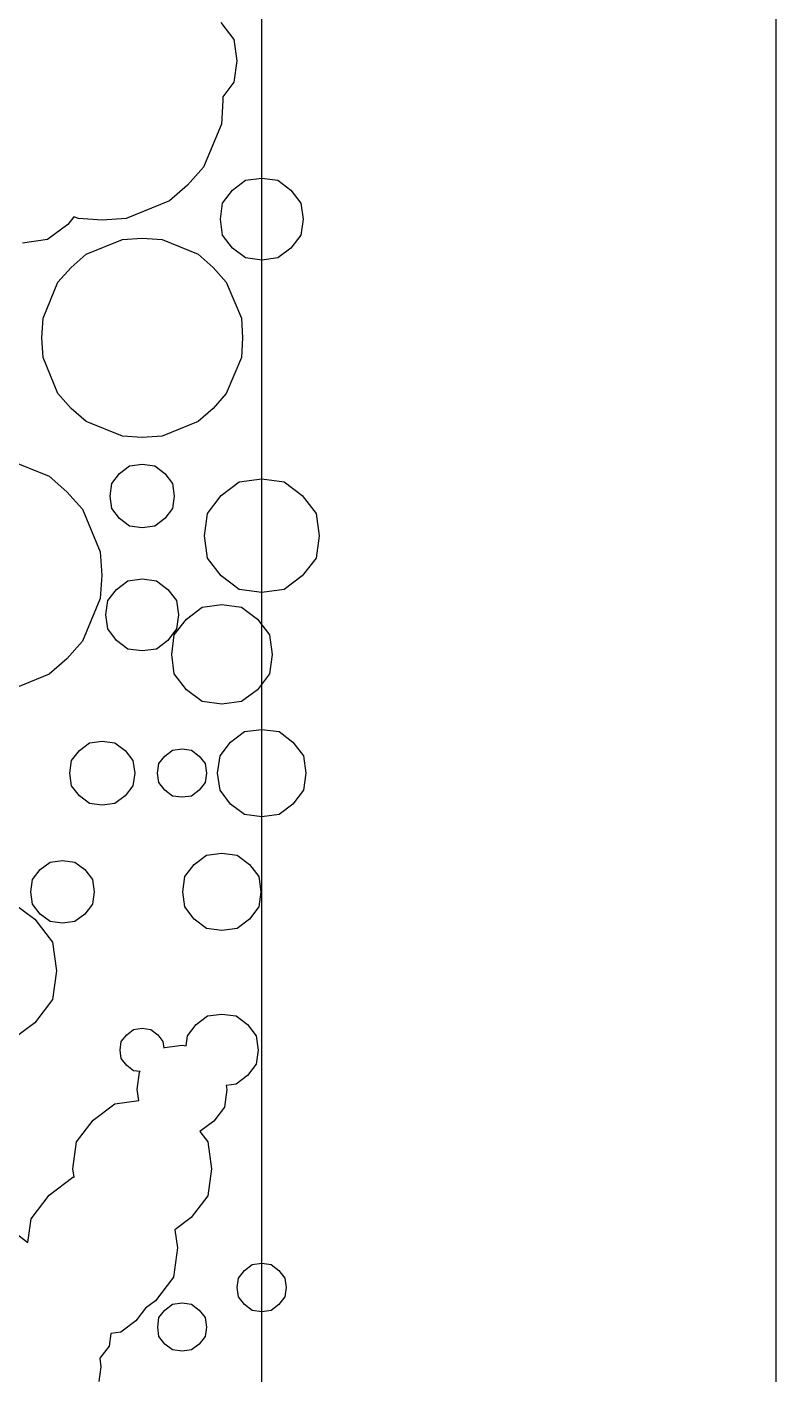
# Model space of a CAD drawing. Extents: x 58 to 158, y 90 to 190.
# Drawn here: x 143.38 to 157.95, y 115.96 to 142.17 of the extents above; entities that cross this region are included whole.
import ezdxf

# ---------------------------------------------------------------- set-up
doc = ezdxf.new("R2010")
doc.units = 0
doc.layers.get('0').update_dxf_attribs({"linetype": 'CONTINUOUS'})

msp = doc.modelspace()

# ---------------------------------------------------------------- linework, layer by layer
at = {"color": 7}
for p, q in [((157.951, 89.7008), (157.951, 189.701)), ((147.95, 100.7), (147.95, 177.701))]:
    msp.add_line(p, q, dxfattribs=at)
at = {"color": 213}
for p, q in [((147.154, 142.259), (147.41, 141.926)), ((147.41, 141.926), (147.465, 141.511)), ((147.465, 141.511), (147.41, 141.095)), ((147.41, 141.095), (147.191, 140.811)), ((147.191, 140.811), (147.197, 140.74)), ((147.197, 140.74), (147.165, 140.28)), ((147.165, 140.28), (146.815, 139.44)), ((146.815, 139.44), (146.509, 139.092)), ((146.509, 139.092), (146.159, 138.788)), ((146.159, 138.788), (145.314, 138.441)), ((144.294, 138.478), (144.179, 138.327)), ((144.387, 138.441), (144.294, 138.478)), ((144.85, 138.409), (144.387, 138.441)), ((145.314, 138.441), (144.85, 138.409)), ((144.179, 138.327), (143.787, 138.031)), ((143.787, 138.031), (143.299, 137.965)), ((146.897, 122.924), (147.175, 122.961)), ((147.175, 122.961), (147.452, 122.924)), ((145.457, 122.662), (145.626, 122.684)), ((145.626, 122.684), (145.792, 122.662)), ((146.506, 122.535), (146.675, 122.756)), ((146.675, 122.756), (146.897, 122.924)), ((147.452, 122.924), (147.675, 122.756)), ((147.675, 122.756), (147.844, 122.535)), ((145.198, 122.26), (145.22, 122.426)), ((145.22, 122.426), (145.324, 122.56)), ((145.324, 122.56), (145.457, 122.662)), ((145.792, 122.662), (145.927, 122.56)), ((145.927, 122.56), (146.029, 122.426)), ((146.029, 122.426), (146.046, 122.301)), ((146.481, 122.345), (146.506, 122.535)), ((147.844, 122.535), (147.881, 122.26)), ((145.22, 122.094), (145.198, 122.26)), ((146.046, 122.301), (146.058, 122.311)), ((146.058, 122.311), (146.4, 122.356)), ((146.4, 122.356), (146.481, 122.345)), ((147.881, 122.26), (147.844, 121.985)), ((145.324, 121.961), (145.22, 122.094)), ((145.457, 121.859), (145.324, 121.961)), ((147.844, 121.985), (147.675, 121.765)), ((145.584, 121.842), (145.457, 121.859)), ((145.529, 121.491), (145.574, 121.83)), ((145.574, 121.83), (145.584, 121.842)), ((147.675, 121.765), (147.452, 121.595)), ((145.558, 121.28), (145.529, 121.491)), ((147.271, 121.491), (147.225, 121.15)), ((147.452, 121.595), (147.26, 121.57)), ((147.26, 121.57), (147.271, 121.491)), ((144.672, 120.897), (145.096, 121.218)), ((145.096, 121.218), (145.558, 121.28)), ((147.225, 121.15), (147.016, 120.879)), ((144.35, 120.475), (144.672, 120.897)), ((147.016, 120.879), (146.747, 120.675)), ((146.747, 120.675), (146.902, 120.475)), ((144.278, 119.95), (144.35, 120.475)), ((146.902, 120.475), (146.972, 119.95)), ((144.3, 119.789), (144.278, 119.95)), ((146.972, 119.95), (146.902, 119.425)), ((143.816, 119.437), (144.277, 119.786)), ((144.277, 119.786), (144.3, 119.789)), ((143.465, 118.98), (143.816, 119.437)), ((146.902, 119.425), (146.578, 119.003)), ((143.014, 118.812), (143.403, 118.517)), ((143.403, 118.517), (143.465, 118.98)), ((146.578, 119.003), (146.263, 118.766)), ((146.263, 118.766), (146.312, 118.411)), ((146.312, 118.411), (146.235, 117.84)), ((146.235, 117.84), (145.883, 117.383)), ((145.692, 117.237), (145.503, 116.991)), ((145.883, 117.383), (145.692, 117.237)), ((145.503, 116.991), (145.212, 116.771)), ((145.014, 116.745), (144.981, 116.498)), ((145.212, 116.771), (145.014, 116.745)), ((144.981, 116.498), (144.802, 116.264)), ((144.802, 116.264), (144.823, 116.1)), ((144.823, 116.1), (144.784, 115.809))]:
    msp.add_line(p, q, dxfattribs=at)
at = {"color": 30}
for p, q in [((147.635, 139.186), (147.95, 139.229)), ((147.95, 139.229), (148.266, 139.186)), ((147.189, 138.744), (147.382, 138.994)), ((147.382, 138.994), (147.635, 139.186)), ((148.266, 139.186), (148.518, 138.994)), ((148.518, 138.994), (148.711, 138.744)), ((147.147, 138.429), (147.189, 138.744)), ((148.711, 138.744), (148.754, 138.429)), ((147.189, 138.117), (147.147, 138.429)), ((148.754, 138.429), (148.711, 138.117)), ((144.534, 137.746), (145.24, 138.035)), ((145.24, 138.035), (145.626, 138.061)), ((145.626, 138.061), (146.012, 138.035)), ((146.012, 138.035), (146.716, 137.746)), ((147.382, 137.866), (147.189, 138.117)), ((148.711, 138.117), (148.518, 137.866)), ((144.243, 137.492), (144.534, 137.746)), ((146.716, 137.746), (147.006, 137.492)), ((147.635, 137.674), (147.382, 137.866)), ((147.95, 137.632), (147.635, 137.674)), ((148.266, 137.674), (147.95, 137.632)), ((148.518, 137.866), (148.266, 137.674)), ((143.988, 137.203), (144.243, 137.492)), ((147.006, 137.492), (147.261, 137.203)), ((143.698, 136.503), (143.988, 137.203)), ((147.261, 137.203), (147.554, 136.503)), ((143.672, 136.12), (143.698, 136.503)), ((147.554, 136.503), (147.578, 136.12)), ((143.698, 135.737), (143.672, 136.12)), ((147.578, 136.12), (147.554, 135.737)), ((143.988, 135.037), (143.698, 135.737)), ((147.554, 135.737), (147.261, 135.037)), ((144.243, 134.747), (143.988, 135.037)), ((147.261, 135.037), (147.006, 134.747)), ((144.534, 134.495), (144.243, 134.747)), ((147.006, 134.747), (146.716, 134.495)), ((145.24, 134.204), (144.534, 134.495)), ((146.716, 134.495), (146.012, 134.204)), ((145.626, 134.18), (145.24, 134.204)), ((146.012, 134.204), (145.626, 134.18))]:
    msp.add_line(p, q, dxfattribs=at)
at = {"color": 9}
for p, q in [((142.983, 133.769), (143.816, 133.426)), ((145.034, 133.283), (145.185, 133.478)), ((145.185, 133.478), (145.38, 133.627)), ((145.38, 133.627), (145.626, 133.659)), ((145.626, 133.659), (145.869, 133.627)), ((145.869, 133.627), (146.065, 133.478)), ((146.065, 133.478), (146.215, 133.283)), ((143.816, 133.426), (144.162, 133.125)), ((145.001, 133.04), (145.034, 133.283)), ((146.215, 133.283), (146.249, 133.04)), ((144.162, 133.125), (144.464, 132.784)), ((145.034, 132.798), (145.001, 133.04)), ((146.249, 133.04), (146.215, 132.798)), ((144.464, 132.784), (144.808, 131.954)), ((145.185, 132.602), (145.034, 132.798)), ((146.215, 132.798), (146.065, 132.602)), ((145.38, 132.454), (145.185, 132.602)), ((145.626, 132.421), (145.38, 132.454)), ((145.869, 132.454), (145.626, 132.421)), ((146.065, 132.602), (145.869, 132.454)), ((144.808, 131.954), (144.839, 131.501)), ((144.839, 131.501), (144.808, 131.046)), ((144.808, 131.046), (144.464, 130.216)), ((144.464, 130.216), (144.162, 129.874)), ((144.162, 129.874), (143.816, 129.574)), ((143.816, 129.574), (142.983, 129.231)), ((145.952, 117.055), (146.065, 117.202)), ((146.065, 117.202), (146.214, 117.315)), ((146.214, 117.315), (146.4, 117.34)), ((146.4, 117.34), (146.586, 117.315)), ((146.586, 117.315), (146.735, 117.202)), ((146.735, 117.202), (146.848, 117.055)), ((145.927, 116.87), (145.952, 117.055)), ((146.848, 117.055), (146.873, 116.87)), ((145.952, 116.685), (145.927, 116.87)), ((146.065, 116.538), (145.952, 116.685)), ((146.848, 116.685), (146.735, 116.538)), ((146.873, 116.87), (146.848, 116.685)), ((146.214, 116.425), (146.065, 116.538)), ((146.4, 116.4), (146.214, 116.425)), ((146.586, 116.425), (146.4, 116.4)), ((146.735, 116.538), (146.586, 116.425))]:
    msp.add_line(p, q, dxfattribs=at)
at = {"color": 102}
for p, q in [((147.162, 133.054), (147.512, 133.32)), ((147.512, 133.32), (147.95, 133.378)), ((147.95, 133.378), (148.387, 133.32)), ((148.387, 133.32), (148.739, 133.054)), ((146.893, 132.705), (147.162, 133.054)), ((148.739, 133.054), (149.006, 132.705)), ((146.836, 132.27), (146.893, 132.705)), ((149.006, 132.705), (149.065, 132.27)), ((146.893, 131.836), (146.836, 132.27)), ((149.065, 132.27), (149.006, 131.836)), ((147.162, 131.487), (146.893, 131.836)), ((149.006, 131.836), (148.739, 131.487)), ((147.512, 131.221), (147.162, 131.487)), ((148.739, 131.487), (148.387, 131.221)), ((147.95, 131.163), (147.512, 131.221)), ((148.387, 131.221), (147.95, 131.163))]:
    msp.add_line(p, q, dxfattribs=at)
at = {"color": 183}
for p, q in [((145.125, 131.226), (145.349, 131.395)), ((145.349, 131.395), (145.626, 131.432)), ((145.626, 131.432), (145.903, 131.395)), ((145.903, 131.395), (146.124, 131.226)), ((144.956, 131.006), (145.125, 131.226)), ((146.124, 131.226), (146.294, 131.006)), ((144.919, 130.73), (144.956, 131.006)), ((146.294, 131.006), (146.331, 130.73)), ((144.956, 130.455), (144.919, 130.73)), ((146.331, 130.73), (146.294, 130.455)), ((145.125, 130.234), (144.956, 130.455)), ((146.294, 130.455), (146.124, 130.234)), ((145.349, 130.065), (145.125, 130.234)), ((145.626, 130.029), (145.349, 130.065)), ((145.903, 130.065), (145.626, 130.029)), ((146.124, 130.234), (145.903, 130.065))]:
    msp.add_line(p, q, dxfattribs=at)
at = {"color": 15}
for p, q in [((146.485, 130.646), (146.792, 130.879)), ((146.792, 130.879), (147.175, 130.93)), ((147.175, 130.93), (147.557, 130.879)), ((147.557, 130.879), (147.865, 130.646)), ((146.25, 130.34), (146.485, 130.646)), ((147.865, 130.646), (148.101, 130.34)), ((146.199, 129.96), (146.25, 130.34)), ((148.101, 130.34), (148.151, 129.96)), ((146.25, 129.58), (146.199, 129.96)), ((148.151, 129.96), (148.101, 129.58)), ((146.485, 129.274), (146.25, 129.58)), ((148.101, 129.58), (147.865, 129.274)), ((146.792, 129.041), (146.485, 129.274)), ((147.865, 129.274), (147.557, 129.041)), ((147.175, 128.99), (146.792, 129.041)), ((147.557, 129.041), (147.175, 128.99))]:
    msp.add_line(p, q, dxfattribs=at)
at = {"color": 242}
for p, q in [((147.344, 128.253), (147.614, 128.457)), ((147.614, 128.457), (147.95, 128.501)), ((147.95, 128.501), (148.287, 128.457)), ((148.287, 128.457), (148.555, 128.253)), ((147.139, 127.984), (147.344, 128.253)), ((148.555, 128.253), (148.762, 127.984)), ((147.093, 127.651), (147.139, 127.984)), ((148.762, 127.984), (148.807, 127.651)), ((147.139, 127.316), (147.093, 127.651)), ((148.807, 127.651), (148.762, 127.316)), ((147.344, 127.048), (147.139, 127.316)), ((148.762, 127.316), (148.555, 127.048)), ((147.614, 126.844), (147.344, 127.048)), ((148.555, 127.048), (148.287, 126.844)), ((147.95, 126.799), (147.614, 126.844)), ((148.287, 126.844), (147.95, 126.799)), ((147.501, 117.825), (147.614, 117.974)), ((147.614, 117.974), (147.764, 118.087)), ((147.764, 118.087), (147.95, 118.112)), ((147.95, 118.112), (148.136, 118.087)), ((148.136, 118.087), (148.285, 117.974)), ((148.285, 117.974), (148.4, 117.825)), ((147.475, 117.64), (147.501, 117.825)), ((148.4, 117.825), (148.424, 117.64)), ((147.501, 117.456), (147.475, 117.64)), ((147.614, 117.307), (147.501, 117.456)), ((148.4, 117.456), (148.285, 117.307)), ((148.424, 117.64), (148.4, 117.456)), ((147.764, 117.194), (147.614, 117.307)), ((147.95, 117.169), (147.764, 117.194)), ((148.136, 117.194), (147.95, 117.169)), ((148.285, 117.307), (148.136, 117.194))]:
    msp.add_line(p, q, dxfattribs=at)
at = {"color": 132}
for p, q in [((144.406, 128.091), (144.603, 128.242)), ((144.603, 128.242), (144.85, 128.275)), ((144.85, 128.275), (145.096, 128.242)), ((145.096, 128.242), (145.295, 128.091)), ((144.254, 127.896), (144.406, 128.091)), ((145.295, 128.091), (145.446, 127.896)), ((145.951, 127.835), (146.065, 127.982)), ((146.065, 127.982), (146.214, 128.095)), ((146.214, 128.095), (146.4, 128.12)), ((146.4, 128.12), (146.586, 128.095)), ((146.586, 128.095), (146.735, 127.982)), ((146.735, 127.982), (146.849, 127.835)), ((144.221, 127.651), (144.254, 127.896)), ((145.446, 127.896), (145.48, 127.651)), ((145.926, 127.651), (145.951, 127.835)), ((146.849, 127.835), (146.874, 127.651)), ((144.254, 127.405), (144.221, 127.651)), ((144.406, 127.208), (144.254, 127.405)), ((145.446, 127.405), (145.295, 127.208)), ((145.48, 127.651), (145.446, 127.405)), ((145.951, 127.466), (145.926, 127.651)), ((146.065, 127.317), (145.951, 127.466)), ((146.849, 127.466), (146.735, 127.317)), ((146.874, 127.651), (146.849, 127.466)), ((144.603, 127.058), (144.406, 127.208)), ((145.295, 127.208), (145.096, 127.058)), ((146.214, 127.204), (146.065, 127.317)), ((146.4, 127.179), (146.214, 127.204)), ((146.586, 127.204), (146.4, 127.179)), ((146.735, 127.317), (146.586, 127.204)), ((144.85, 127.025), (144.603, 127.058)), ((145.096, 127.058), (144.85, 127.025))]:
    msp.add_line(p, q, dxfattribs=at)
at = {"color": 52}
for p, q in [((146.878, 126.053), (147.175, 126.093)), ((147.175, 126.093), (147.472, 126.053)), ((146.456, 125.636), (146.638, 125.873)), ((146.638, 125.873), (146.878, 126.053)), ((147.472, 126.053), (147.712, 125.873)), ((147.712, 125.873), (147.894, 125.636)), ((146.417, 125.339), (146.456, 125.636)), ((147.894, 125.636), (147.934, 125.339)), ((146.456, 125.045), (146.417, 125.339)), ((147.934, 125.339), (147.894, 125.045)), ((143.087, 125.147), (143.536, 124.806)), ((146.638, 124.807), (146.456, 125.045)), ((147.894, 125.045), (147.712, 124.807)), ((143.536, 124.806), (143.881, 124.358)), ((146.878, 124.627), (146.638, 124.807)), ((147.712, 124.807), (147.472, 124.627)), ((147.175, 124.587), (146.878, 124.627)), ((147.472, 124.627), (147.175, 124.587)), ((143.881, 124.358), (143.957, 123.8)), ((143.957, 123.8), (143.881, 123.242)), ((143.881, 123.242), (143.536, 122.794)), ((143.536, 122.794), (143.087, 122.452))]:
    msp.add_line(p, q, dxfattribs=at)
at = {"color": 142}
for p, q in [((143.64, 125.772), (143.834, 125.92)), ((143.834, 125.92), (144.075, 125.951)), ((144.075, 125.951), (144.316, 125.92)), ((144.316, 125.92), (144.511, 125.772)), ((143.459, 125.339), (143.492, 125.581)), ((143.492, 125.581), (143.64, 125.772)), ((144.511, 125.772), (144.658, 125.581)), ((144.658, 125.581), (144.691, 125.339)), ((143.492, 125.1), (143.459, 125.339)), ((144.691, 125.339), (144.658, 125.1)), ((143.64, 124.908), (143.492, 125.1)), ((144.658, 125.1), (144.511, 124.908)), ((143.834, 124.761), (143.64, 124.908)), ((144.511, 124.908), (144.316, 124.761)), ((144.075, 124.729), (143.834, 124.761)), ((144.316, 124.761), (144.075, 124.729))]:
    msp.add_line(p, q, dxfattribs=at)

doc.saveas('drawing.dxf')
